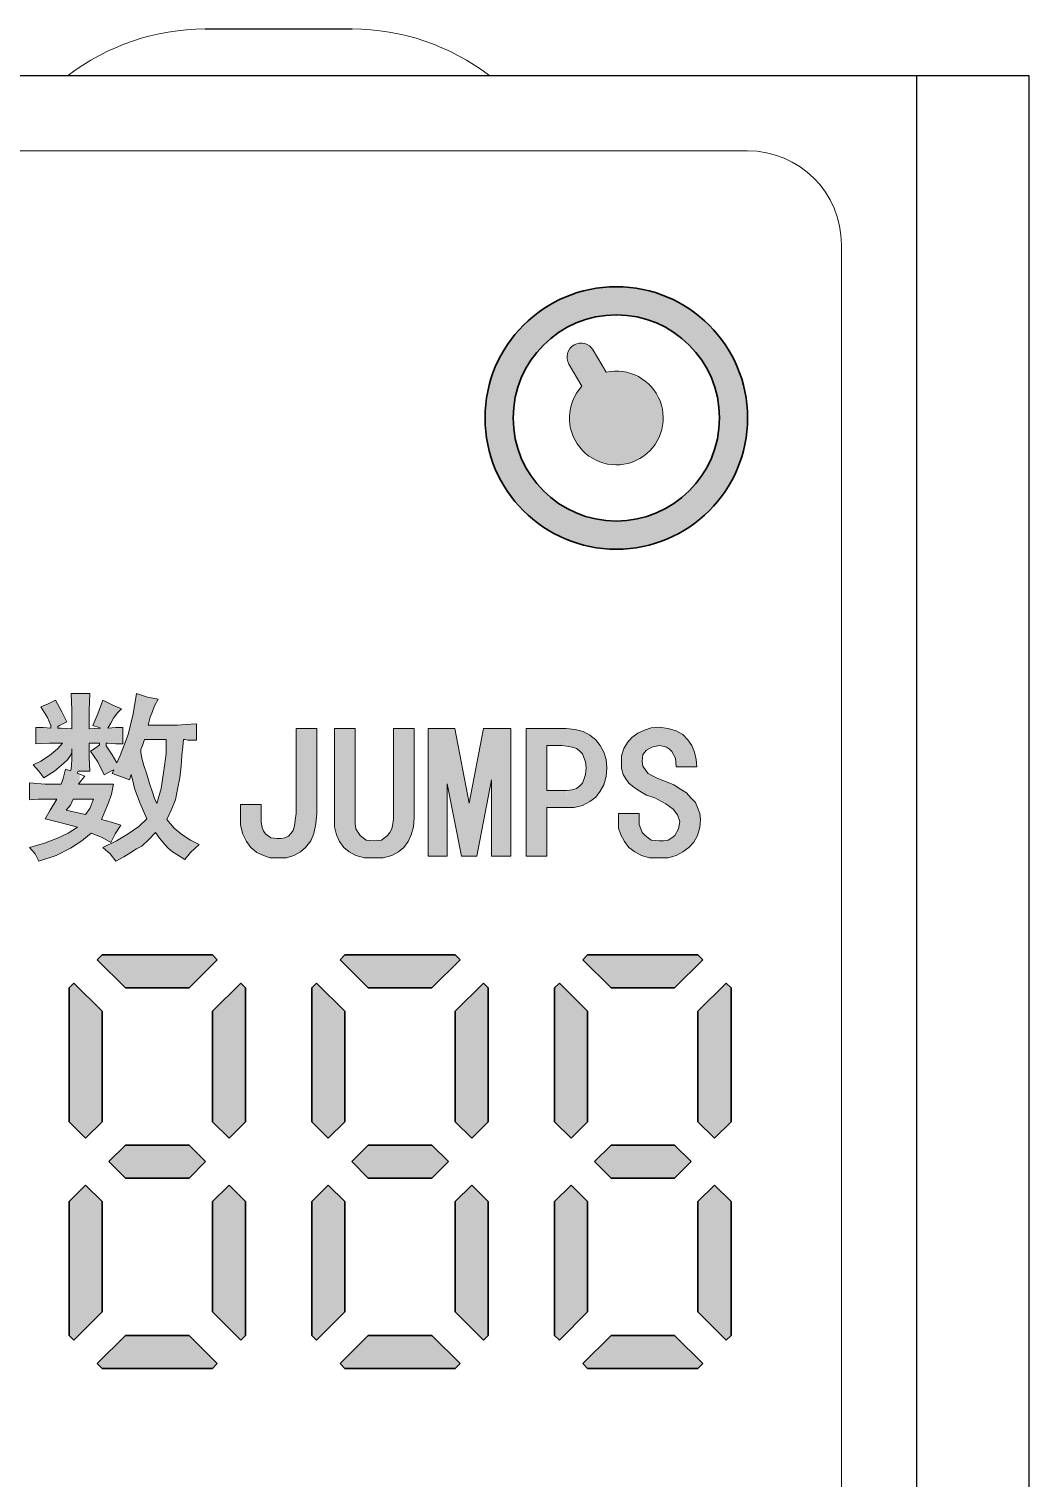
# Model space of a CAD drawing. Header units: millimetres. Extents: x -13 to 383, y -156 to 81.
# Drawn here: x 372.49 to 383.15, y 33.69 to 49.15 of the extents above; entities that cross this region are included whole.
import ezdxf

# ---------------------------------------------------------------- set-up
doc = ezdxf.new("R2010")
doc.units = ezdxf.units.MM
doc.header["$LTSCALE"] = 0.5
doc.layers.get('0').update_dxf_attribs({"lineweight": 18})
doc.layers.add('粗实线层', color=7, linetype='Continuous', lineweight=35)

msp = doc.modelspace()

# ---------------------------------------------------------------- hatches: boundary and pattern name
at = {"linetype": 'Continuous', "ltscale": 0.5}
h = msp.add_hatch(color=8, dxfattribs=at)
edge = h.paths.add_edge_path(flags=0)
edge.add_arc((378.7534463493511, 45.00059780258144), 1.099999999692841, 359.999999999997, 396.0706217218079)
edge.add_arc((378.7534463493754, 45.00059780258933), 1.099999999668533, 36.07062172222189, 89.99999999990526)
edge.add_line((378.7534463493772, 46.10059780225784), (378.7534463493772, 46.40059780225783))
edge.add_arc((378.7534463493792, 45.00059780259308), 1.39999999966475, 9.737277650856413e-11, 90.00000000008151, ccw=False)
edge.add_line((380.153446349044, 45.00059780259546), (379.8534463490401, 45.00059780259218))
edge = h.paths.add_edge_path(flags=0)
edge.add_arc((378.7534463490505, 45.00059780265956), 0.4999999996675228, 165.3144993273581, 180.0000000000049, ccw=False)
edge.add_arc((378.7534463491768, 45.00059780269824), 0.4999999997798442, 137.4576031171858, 165.3144993353127, ccw=False)
edge.add_line((378.3850577384557, 45.33866559363786), (378.2485425388532, 45.57511685535485))
edge.add_arc((378.3784463493877, 45.6501168554227), 0.1500000000052289, 29.99999999002449, 210.0000000287741, ccw=False)
edge.add_line((378.508350159973, 45.72511685540269), (378.6448653595936, 45.48866559363353))
edge.add_arc((378.7534463492295, 45.00059780339642), 0.4999999991772406, 89.99999998307072, 102.54239687956141, ccw=False)
edge.add_line((378.7534463493772, 45.50059780257365), (378.7534463493772, 45.00059780259218))
edge.add_line((378.7534463493772, 45.00059780259218), (378.2534463493727, 45.00059780259218))
edge = h.paths.add_edge_path(flags=0)
edge.add_line((378.7534463493772, 45.00059780259218), (378.7534463493772, 45.2738585204778))
edge.add_line((378.7534463493772, 45.2738585204778), (378.7534463493772, 45.50059780257732))
edge.add_arc((378.7534463493197, 45.0005978025392), 0.5000000000381135, 1.178989350592019e-09, 89.99999999341458, ccw=False)
edge.add_line((379.2534463493578, 45.00059780254949), (378.7534463493772, 45.00059780259218))
edge = h.paths.add_edge_path(flags=0)
edge.add_line((378.7534463493772, 44.50059780259107), (378.7534463493772, 44.81806786693778))
edge.add_line((378.7534463493772, 44.81806786693778), (378.7534463493772, 45.00059780259218))
edge.add_line((378.7534463493772, 45.00059780259218), (379.2534463493614, 45.00059780259218))
edge.add_arc((378.7534463493761, 45.00059780257634), 0.4999999999852776, -90.00000000186287, 1.8148966773878783e-09, ccw=False)
edge = h.paths.add_edge_path(flags=0)
edge.add_arc((378.7534463493242, 45.00059780254207), 0.4999999999386517, 193.5818360926994, 270.00000000607736, ccw=False)
edge.add_arc((378.7534463501088, 45.00059780263744), 0.5000000007237313, 179.9999999997117, 193.5818360822084, ccw=False)
edge.add_line((378.2534463493851, 45.00059780263996), (378.7534463493772, 45.00059780259218))
edge.add_line((378.7534463493772, 45.00059780259218), (378.7534463493772, 44.50059780259988))
edge = h.paths.add_edge_path(flags=0)
edge.add_arc((378.7534463493101, 45.00059780260218), 1.399999999600425, 159.0245066938702, 180.000000000009, ccw=False)
edge.add_arc((378.7534463493592, 45.00059780261191), 1.399999999642745, 89.99999999926018, 159.0245066949606, ccw=False)
edge.add_line((378.7534463493773, 46.40059780225462), (378.7534463493772, 46.10059780225887))
edge.add_arc((378.7534463493676, 45.00059780259335), 1.099999999665528, 89.99999999949962, 180.0000000000596)
edge.add_line((377.6534463497021, 45.0005978025922), (377.3534463497096, 45.00059780259218))
edge = h.paths.add_edge_path(flags=0)
edge.add_arc((378.7534463493728, 45.00059780259176), 1.399999999662263, 192.2260821755314, 270.0000000001768, ccw=False)
edge.add_arc((378.7534463497184, 45.00059780261676), 1.400000000005378, 180.0000000011047, 192.2260821735357, ccw=False)
edge.add_line((377.3534463497131, 45.00059780258977), (377.6534463497105, 45.00059780259218))
edge.add_arc((378.7534463493893, 45.00059780259743), 1.099999999678744, 180.0000000002735, 269.9999999990081)
edge.add_line((378.7534463493702, 43.9005978029187), (378.7534463493772, 43.60059780292588))
edge = h.paths.add_edge_path(flags=0)
edge.add_arc((378.7534463493741, 45.00059780257705), 1.099999999662202, 270.0000000001599, 336.2522546712446)
edge.add_arc((378.7534463493292, 45.00059780260743), 1.099999999715524, 336.2522546707384, 359.9999999992069)
edge.add_line((379.8534463490447, 45.0005978025922), (380.1534463490439, 45.00059780259218))
edge.add_arc((378.7534463493805, 45.00059780258969), 1.399999999663407, -90.00000000046748, 1.020907802740112e-10, ccw=False)
edge.add_line((378.753446349369, 43.60059780292626), (378.7534463493772, 43.90059780291483))
at = {"layer": '粗实线层', "linetype": 'Continuous'}
h = msp.add_hatch(color=8, dxfattribs=at)
h.paths.add_polyline_path([(372.833835379355, 41.09418986810644), (372.8396068954837, 41.10958057778379), (372.8568450920886, 41.15554910206373), (372.8798548048232, 41.25525785724446), (372.9343743470611, 41.2357865921592), (372.9424972456696, 41.25277945474249), (372.948883943025, 41.35496661242522), (372.948883943025, 41.43166565487198), (372.933544134536, 41.40098603789332), (372.9028645175568, 41.35496661242522), (372.8645149963331, 41.31661709120189), (372.7648062411531, 41.23224814451049), (372.6497576774831, 41.1632190063084), (372.5960683477703, 41.23224814451049), (372.534709113813, 41.30127728271259), (372.6190780605039, 41.33962680393589), (372.7111169114403, 41.40098603789332), (372.7954858581313, 41.47001517609542), (372.849175187844, 41.53137441005271), (372.7111169114403, 41.53137441005271), (372.5653887307911, 41.52370450580804), (372.5653887307911, 41.70011230343556), (372.6420877732374, 41.70011230343556), (372.7250599866363, 41.6924423991909), (372.7250599866363, 41.72048441519311), (372.6881071987057, 41.80494793046216), (372.6190780605039, 41.91999649413222), (372.6957771029502, 41.95067611111088), (372.7724761453977, 41.98902563233432), (372.8415052835995, 41.86630716441945), (372.8951946133122, 41.75892850499406), (372.8184955708659, 41.72057898377074), (372.7986008429764, 41.71063161982613), (372.7986008429764, 41.6924423991909), (372.833835379355, 41.6924423991909), (372.948883943025, 41.68477249494623), (372.948883943025, 41.88419000530757), (372.9412140387805, 42.06059780293509), (373.0329274321113, 42.06059780293509), (373.0329274321113, 41.23224814451049), (373.0141939606679, 41.23224814451049), (373.0038130437385, 41.21053157467858), (373.0329274321113, 41.19933373299671), (373.0329274321113, 41.11295780671171), (373.0179130812269, 41.09418986810644), (373.0329274321113, 41.09418986810644), (373.0329274321113, 40.93312187896828), (372.9642237515141, 40.93312187896825), (372.933544134536, 40.87176264501082), (372.8875247090677, 40.81807331529819), (372.9795635600032, 40.7950636025642), (373.0329274321113, 40.78439082814253), (373.0329274321113, 40.47368295131517), (372.933544134536, 40.41156839033056), (372.7801460496422, 40.3348693478838), (372.5960683477703, 40.27351011392636), (372.5577188265466, 40.35020915637313), (372.4963595925893, 40.41923829457519), (372.6574275817276, 40.46525772004318), (372.7954858581313, 40.51894704975595), (372.9105344218013, 40.57263637946858), (373.0102431769823, 40.63399561342601), (372.833835379355, 40.68001503889414), (372.6650974859721, 40.7260344643621), (372.7187868156849, 40.81807331529819), (372.7878159538867, 40.93312187896825), (372.7264567199294, 40.93312187896825), (372.6650974859721, 40.93312187896825), (372.5883984435258, 40.93312187896825), (372.4963595925893, 40.92545197472359), (372.4963595925893, 41.10952967659574), (372.6650974859721, 41.09418986810644)], flags=0)
h.paths.add_polyline_path([(373.0329274321113, 40.93312187896825), (373.0329274321113, 41.03616702353045), (373.0329274321113, 41.09418986810647), (373.2863597297907, 41.09418986810644), (373.3937383892163, 41.09418986810644), (373.3707286764816, 40.98681120868102), (373.3400490595035, 40.89477235774493), (373.3016995382798, 40.80273350680886), (373.263350017056, 40.71836456011744), (373.3707286764816, 40.68768494313866), (373.4704374316626, 40.65700532616), (373.4090781977053, 40.56496647522391), (373.3630587722371, 40.47292762428785), (373.2710199213017, 40.52661695400062), (373.1559713576316, 40.57263637946858), (373.0562626024505, 40.48826743277718), (373.0329274321113, 40.47368295131517), (373.0329274321113, 40.78439082814251), (373.0946121236732, 40.77205388983009), (373.1406315491415, 40.83341312378749), (373.1789810703652, 40.93312187896825)], flags=0)
h = msp.add_hatch(color=8, dxfattribs=at)
h.paths.add_polyline_path([(373.8863600003056, 41.56972393127614), (373.8863600003056, 41.61200458970453), (373.8863600003056, 41.72312201616953), (374.0763598669921, 41.72312201616953), (374.160728813683, 41.73079192041419), (374.2757773773531, 41.73846182465886), (374.2757773773531, 41.56205402703137), (374.2220880476403, 41.56205402703137), (374.1837385264176, 41.56205402703137), (374.1530589094385, 41.56972393127614), (374.1377191009494, 41.56972393127614), (374.1300491967049, 41.49302488882941), (374.1223792924593, 41.40098603789332), (374.1147093882147, 41.28593747422326), (374.0993695797257, 41.1632190063084), (374.0763598669921, 41.04050053839364), (374.0533501542575, 40.92545197472359), (374.0073307287892, 40.81807331529819), (373.9613113033221, 40.71836456011744), (374.0380103457684, 40.62632570918134), (374.1223792924593, 40.55729657097928), (374.2144181433958, 40.49593733702196), (374.3064569943323, 40.44991791155385), (374.2144181433958, 40.36554896486243), (374.1530589094385, 40.28884992241569), (374.0840297712367, 40.3348693478838), (374.0226705372793, 40.37321886910709), (373.9766511118111, 40.41156839033056), (373.9383015905874, 40.44991791155385), (373.8846122608746, 40.51894704975595), (373.8863600003056, 41.00059820093122), (373.8999520693648, 41.04817044263831), (373.9306316863428, 41.23991804875516), (373.9536413990775, 41.41632584638265), (373.9536413990775, 41.56972393127614)], flags=0)
h.paths.add_polyline_path([(373.547136474109, 41.6234132609888), (373.5543504455188, 41.65329971397196), (373.6008258038217, 41.84584048408428), (373.6391753250454, 42.06059780293509), (373.7542238887155, 42.02224828171177), (373.8692724523856, 41.99923856897777), (373.8309229311619, 41.93020943077568), (373.8079132184283, 41.86885019681824), (373.7849035056936, 41.80749096286095), (373.7618937929601, 41.72312201616953), (373.8863600003056, 41.72312201616953), (373.8863600003056, 41.56972393127614), (373.7235442717374, 41.56972393127614), (373.7005345590027, 41.50836469731874), (373.6851947505137, 41.46234527185061), (373.6851947505137, 41.43166565487198), (373.6928646547582, 41.37030642091455), (373.7158743674918, 41.29360737846793), (373.746553984471, 41.20156852753183), (373.7772336014491, 41.10185977235108), (373.8079132184283, 41.00982092141501), (373.8309229311619, 40.94079178321292), (373.8539326438965, 40.88710245350029), (373.8863600003056, 41.00059820093125), (373.8863600003056, 40.51669995620196), (373.8385928354074, 40.58030628371338), (373.7695636972045, 40.50360724126662), (373.6928646547582, 40.43457810306452), (373.6391753250454, 40.40389848608589), (373.5778160910882, 40.36554896486243), (373.5011170486418, 40.31952953939447), (373.4167481019498, 40.27351011392636), (373.3553888679925, 40.35020915637313), (373.2786898255462, 40.41923829457519), (373.4244180061943, 40.48826743277718), (373.547136474109, 40.56496647522391), (373.662185037779, 40.64166551767067), (373.746553984471, 40.7260344643621), (373.6775248462691, 40.88710245350029), (373.6161656123119, 41.04817044263831), (373.6008258038217, 41.11719958084041), (373.5811031929071, 41.19609002449982), (373.5624762825991, 41.1402092935744), (373.4781073359071, 41.17088891055306), (373.3783985807261, 41.2092384317765), (373.3957050313296, 41.2485712740569), (373.3783985807261, 41.23991804875516), (373.2940296340352, 41.19389862328717), (373.2250004958334, 41.33195689969122), (373.148301453386, 41.44700546336131), (373.2173305915889, 41.49302488882941), (373.2419838552325, 41.51219964944099), (373.2419838552325, 41.53137441005271), (373.1329616448969, 41.53137441005271), (373.1329616448969, 41.37797632515921), (373.1406315491415, 41.23224814451049), (373.0329274321113, 41.23224814451049), (373.0329274321113, 41.65329971397196), (373.0329274321113, 42.06059780293509), (373.1406315491415, 42.06059780293509), (373.1329616448969, 41.88419000530757), (373.1329616448969, 41.68477249494623), (373.2403403043224, 41.6924423991909), (373.2531574839373, 41.6924423991909), (373.2403403043224, 41.69756927103674), (373.1713111661206, 41.72057898377074), (373.2250004958334, 41.84329745168549), (373.2786898255462, 41.98902563233432), (373.3860684849717, 41.93533630262155), (373.4781073359071, 41.89698678139825), (373.4320879104389, 41.85096735593012), (373.3937383892163, 41.7972780262175), (373.3630587722371, 41.74358869650473), (373.3323709938491, 41.6924423991909), (373.4167481019498, 41.70011230343556), (373.4934471443962, 41.70011230343556), (373.4934471443962, 41.65329971397199), (373.4934471443962, 41.52370450580804), (373.4167481019498, 41.52370450580804), (373.3323791552589, 41.53137441005271), (373.3155247115726, 41.53137441005271), (373.3155247115726, 41.50296674586974), (373.3783985807261, 41.40865594213798), (373.428595208049, 41.32332167569044), (373.4627675274181, 41.40098603789332)], flags=0)
h = msp.add_hatch(color=8, dxfattribs=at)
h.paths.add_polyline_path([(378.4235322439735, 41.19892271860022), (378.4278801972092, 41.2380542977269), (378.4314026150166, 41.26975605799697), (378.4235322439735, 41.33271902634971), (378.4077915018852, 41.3799412526142), (378.3920507597968, 41.41929310783468), (378.3605692756202, 41.45077459201096), (378.3290877914434, 41.47438570514322), (378.2818655651795, 41.49012644723143), (378.2267729678713, 41.49799681827545), (378.2234951351742, 41.68650301180455), (378.3133470493561, 41.67901535228944), (378.399921130841, 41.65540423915718), (378.4707544702375, 41.61605238393673), (378.5337174385898, 41.56883015767221), (378.5809396648548, 41.5058671893195), (378.6202915200757, 41.43503384992275), (378.6439026332072, 41.35633013948194), (378.6517730042513, 41.26975605799697), (378.6439026332072, 41.17531160546798), (378.6202915200757, 41.08873752398301), (378.5809396648548, 41.01790418458626), (378.5337174385898, 40.95494121623352), (378.4707544702375, 40.90771898996903), (378.3920507597968, 40.86836713474855), (378.305476678312, 40.84475602161632), (378.2234951351742, 40.84475602161632), (378.2234951351742, 41.02577455563028), (378.2818655651795, 41.03364492667433), (378.3290877914434, 41.04938566876254), (378.3605692756202, 41.0729967818948), (378.3920507597968, 41.10447826607123), (378.4077915018852, 41.14383012129156)], flags=0)
h.paths.add_polyline_path([(378.8091804251337, 41.26188568695295), (378.8091804251337, 41.26902564092751), (378.8091804251337, 41.31697828426149), (378.8091804251337, 41.39568199470227), (378.8327915382652, 41.47438570514322), (378.8721433934861, 41.53734867349593), (378.91936561975, 41.59244127080447), (378.9823285881034, 41.63966349706897), (379.0531619274999, 41.67114498124539), (379.1239952668964, 41.69475609437765), (379.2105693483812, 41.7026264654217), (379.3050138009102, 41.68688572333349), (379.3915878823961, 41.66327461020123), (379.4624212217926, 41.6239227549809), (379.5175138191008, 41.56883015767221), (379.5568656743216, 41.5058671893195), (379.5883471584983, 41.43503384992275), (379.6040879005856, 41.35633013948194), (379.6119582716298, 41.27762642904102), (379.3915878823961, 41.27762642904102), (379.383717511352, 41.37207088157004), (379.3443656561311, 41.4429042209668), (379.3207545429985, 41.46651533409917), (379.2892730588229, 41.49012644723143), (379.2499212036021, 41.49799681827545), (379.2105693483812, 41.5058671893195), (379.1318656379406, 41.49012644723143), (379.0767730406324, 41.45864496305501), (379.0374211854115, 41.41142273679048), (379.0295508143674, 41.34058939739373), (379.0374211854115, 41.28549680008518), (379.0689026695882, 41.23827457382055), (379.0925137827207, 41.20679308964426), (379.1397360089847, 41.183181976512), (379.202698977337, 41.15170049233572), (379.2892730588229, 41.1202190081593), (379.3679767692636, 41.08873752398301), (379.4388101086601, 41.04151529771849), (379.5017730770124, 41.00216344249804), (379.5489953032774, 40.9470708451895), (379.5962175295414, 40.89984861892498), (379.619828642674, 40.84475602161632), (379.6434397558065, 40.78179305326358), (379.6513101268506, 40.71883008491102), (379.6434397558065, 40.63225600342605), (379.619828642674, 40.54568192194108), (379.5804767874541, 40.47484858254433), (379.5253841901449, 40.41975598523564), (379.4624212217926, 40.37253375897114), (379.3915878823961, 40.33318190375081), (379.3050138009102, 40.30957079061841), (379.2105693483812, 40.30957079061841), (379.1082545248091, 40.30957079061841), (379.0216804433232, 40.33318190375081), (378.9508471039267, 40.37253375897114), (378.8878841355744, 40.41975598523564), (378.8406619093093, 40.48271895358835), (378.8013100540895, 40.5535522929851), (378.777698940957, 40.62438563238186), (378.777698940957, 40.71095971386683), (378.777698940957, 40.78179305326358), (378.9980693301918, 40.78179305326358), (378.9980693301918, 40.71883008491102), (378.9980693301918, 40.66373748760233), (379.013810072279, 40.61651526133784), (379.0295508143674, 40.57716340611736), (379.061032298544, 40.54568192194108), (379.1239952668964, 40.49845969567656), (379.2105693483812, 40.49058932463254), (379.2577915746463, 40.49058932463254), (379.3050138009102, 40.49845969567656), (379.3443656561311, 40.52207080880882), (379.3758471403078, 40.54568192194108), (379.4151989955276, 40.61651526133784), (379.4309397376159, 40.69521897177876), (379.4073286244834, 40.76605231117551), (379.3601063982194, 40.82901527952811), (379.2814026877788, 40.88410787683677), (379.1633471221172, 40.9470708451895), (379.0767730406324, 40.97855232936578), (379.0059397012359, 41.01790418458626), (378.9429767328825, 41.0572560398067), (378.8878841355744, 41.10447826607123), (378.8564026513977, 41.15170049233572), (378.824921167221, 41.19892271860022)], flags=0)
h.paths.add_polyline_path([(377.7939025604461, 40.32531153270662), (377.7939025604461, 41.42388235693051), (377.7939025604461, 41.68688572333349), (378.2189025968271, 41.68688572333349), (378.2234951351742, 41.68650301180455), (378.2234951351742, 41.49799681827545), (378.1716803705621, 41.5058671893195), (378.0142729496808, 41.5058671893195), (378.0142729496808, 41.02577455563028), (378.1716803705621, 41.02577455563028), (378.2267729678713, 41.02577455563028), (378.2234951351742, 40.84475602161635), (378.211032225783, 40.84475602161632), (378.0142729496808, 40.84475602161632), (378.0142729496808, 40.32531153270662)], flags=0)
h.paths.add_polyline_path([(377.1839488045296, 40.89029173979995), (377.2728277691435, 41.35161588946244), (377.3374210398894, 41.68688572333349), (377.6286247685206, 41.68688572333349), (377.6286247685206, 40.32531153270662), (377.4239951213742, 40.32531153270662), (377.4239951213742, 41.139723840747), (377.2665877004929, 40.32531153270662), (377.1013099085663, 40.32531153270662), (376.9517728587292, 41.09900322534489), (376.9517728587292, 40.32531153270662), (376.7471432115828, 40.32531153270662), (376.7471432115828, 41.35161588946244), (376.7471432115828, 41.68688572333349), (377.0304765691698, 41.68688572333349), (377.0950698399158, 41.35161588946244)], flags=0)
h.paths.add_polyline_path([(376.377235772511, 40.72670045595504), (376.377235772511, 41.34129210839561), (376.377235772511, 41.68688572333349), (376.5976061617446, 41.68688572333349), (376.5976061617446, 40.73457082699909), (376.5897357907015, 40.64012637447007), (376.566124677569, 40.5535522929851), (376.5346431933923, 40.48271895358835), (376.4874209671283, 40.41975598523564), (376.4323283698191, 40.37253375897114), (376.3614950304226, 40.33318190375081), (376.2670505778936, 40.30957079061841), (376.1726061253646, 40.30957079061841), (376.0702913017914, 40.30957079061841), (375.9758468492624, 40.33318190375081), (375.9050135098659, 40.37253375897114), (375.8499209125567, 40.41975598523564), (375.8026986862927, 40.48271895358835), (375.771217202116, 40.5535522929851), (375.7476060889835, 40.64012637447007), (375.7476060889835, 40.73457082699909), (375.7476060889835, 41.34129210839555), (375.7476060889835, 41.68688572333349), (375.9679764782182, 41.68688572333349), (375.9679764782182, 41.34129210839555), (375.9679764782182, 40.72670045595504), (375.9679764782182, 40.67160785864638), (375.9758468492624, 40.61651526133784), (375.9994579623949, 40.57716340611736), (376.0230690755274, 40.54568192194108), (376.0860320438798, 40.49845969567656), (376.1726061253646, 40.49058932463254), (376.2513098358053, 40.49845969567656), (376.3142728041576, 40.54568192194108), (376.3378839172901, 40.57716340611736), (376.3614950304226, 40.61651526133784), (376.3693654014668, 40.67160785864638)], flags=0)
h.paths.add_polyline_path([(375.3383467946919, 40.78179305326358), (375.3383467946919, 41.28967320306128), (375.3383467946919, 41.68688572333349), (375.5587171839255, 41.68688572333349), (375.5587171839255, 40.78179305326358), (375.5508468128813, 40.67160785864638), (375.5272356997499, 40.56929303507331), (375.4957542155732, 40.49058932463254), (375.440661618265, 40.41975598523564), (375.3855690209558, 40.37253375897114), (375.3147356815593, 40.33318190375081), (375.2360319711187, 40.30957079061841), (375.1494578896338, 40.30957079061841), (375.0628838081479, 40.30957079061841), (374.9920504687515, 40.33318190375081), (374.9212171293549, 40.3646633879271), (374.8582541610027, 40.41975598523564), (374.8110319347376, 40.48271895358835), (374.7716800795178, 40.56142266402929), (374.7480689663853, 40.65586711655828), (374.7480689663853, 40.77392268221956), (374.7480689663853, 40.87623750579274), (374.968439355619, 40.87623750579274), (374.968439355619, 40.7503115690873), (374.968439355619, 40.68734860073459), (374.9763097266631, 40.63225600342605), (374.9920504687515, 40.59290414820558), (375.015661581884, 40.56142266402929), (375.0707541791921, 40.52207080880882), (375.1415875185897, 40.51420043776477), (375.1809393738095, 40.51420043776477), (375.2202912290304, 40.52207080880882), (375.2596430842501, 40.53781155089703), (375.2832541973826, 40.56929303507331), (375.3068653105151, 40.60077451924963), (375.3226060526035, 40.64799674551426), (375.3304764236477, 40.71095971386683)], flags=0)
h = msp.add_hatch(color=8, dxfattribs=at)
h.paths.add_polyline_path([(373.5206605031314, 38.92056893629652), (373.2553998526031, 39.18582958676961), (373.2194063642352, 39.22182307512998), (373.2710934030316, 39.27351011392636), (374.447563995294, 39.27351011392636), (374.4992510338279, 39.22182307512992), (374.1979968949317, 38.92056893629643)], flags=0)
h.paths.add_polyline_path([(374.4475639950313, 37.49366544270075), (374.4475639950314, 38.46259070297157), (374.4475639950314, 38.67100183654378), (374.7488181338688, 38.97225597508896), (374.8005051726316, 38.92056893632622), (374.8005051726315, 37.49366544280346), (374.6240345839319, 37.31719485410594)], flags=0)
h.paths.add_polyline_path([(373.5206605030042, 36.8911571651748), (373.4311576192549, 36.98066004891473), (373.344189914195, 37.06762775396561), (373.5206605030042, 37.24409834267783), (374.1979968950103, 37.24409834272632), (374.3744674838268, 37.06762775392809), (374.1979968950588, 36.89115716517472)], flags=0)
h.paths.add_polyline_path([(372.9181522254315, 37.49366544280352), (372.9181522254315, 38.0655183746118), (372.9181522254315, 38.92056893649044), (372.9698392641943, 38.97225597508901), (373.2710934030459, 38.67100183630018), (373.2710934030316, 37.4936654427008), (373.0946228143322, 37.31719485410599)], flags=0)
h.paths.add_polyline_path([(372.9181522254315, 35.21468657136219), (372.9181522254315, 36.2290588559481), (372.9181522254315, 36.64159006504912), (373.0946228141309, 36.81806065374656), (373.2710934029884, 36.64159006510869), (373.2710934030316, 35.46425367137405), (372.9698392641943, 35.16299953276356)], flags=0)
h.paths.add_polyline_path([(373.2194063642352, 34.91343243272266), (373.3934498434626, 35.08747591191388), (373.5206605031314, 35.21468657155611), (374.1979968947718, 35.2146865715263), (374.4992510338279, 34.91343243272274), (374.4475639950314, 34.86174539392636), (373.2710934030316, 34.8617453939263)], flags=0)
h.paths.add_polyline_path([(374.4475639950314, 35.46425367157008), (374.4475639950314, 35.72562786820635), (374.4475639950313, 36.64159006515189), (374.6240345837307, 36.8180606537467), (374.8005051725882, 36.64159006510877), (374.8005051726316, 35.21468657123165), (374.7488181338688, 35.16299953276368)], flags=0)
h = msp.add_hatch(color=8, dxfattribs=at)
h.paths.add_polyline_path([(376.786232197587, 38.92056893629652), (377.0514928481153, 39.18582958676961), (377.0874863364831, 39.22182307512998), (377.0357992976867, 39.27351011392628), (375.8593287054243, 39.27351011392628), (375.8076416668904, 39.22182307512992), (376.1088958057865, 38.92056893629643)], flags=0)
h.paths.add_polyline_path([(375.8593287056869, 37.49366544270075), (375.8593287056868, 38.46259070297157), (375.8593287056868, 38.67100183654378), (375.5580745668495, 38.97225597508896), (375.5063875280868, 38.92056893632622), (375.5063875280869, 37.4936654428034), (375.6828581167863, 37.31719485410594)], flags=0)
h.paths.add_polyline_path([(376.7862321977142, 36.89115716517472), (376.8757350814635, 36.98066004891473), (376.9627027865234, 37.06762775396561), (376.7862321977142, 37.24409834267783), (376.108895805708, 37.24409834272632), (375.9324252168915, 37.06762775392809), (376.1088958056595, 36.89115716517472)], flags=0)
h.paths.add_polyline_path([(377.3887404752867, 37.49366544280352), (377.3887404752867, 38.0655183746118), (377.3887404752867, 38.92056893649038), (377.337053436524, 38.97225597508901), (377.0357992976724, 38.67100183630018), (377.0357992976867, 37.4936654427008), (377.2122698863861, 37.31719485410599)], flags=0)
h.paths.add_polyline_path([(377.3887404752867, 35.21468657136219), (377.3887404752867, 36.2290588559481), (377.3887404752867, 36.64159006504912), (377.2122698865874, 36.81806065374656), (377.0357992977299, 36.64159006510869), (377.0357992976867, 35.46425367137405), (377.337053436524, 35.16299953276356)], flags=0)
h.paths.add_polyline_path([(377.0874863364831, 34.91343243272266), (376.9134428572556, 35.08747591191388), (376.786232197587, 35.21468657155611), (376.1088958059465, 35.2146865715263), (375.8076416668904, 34.91343243272274), (375.8593287056868, 34.86174539392636), (377.0357992976867, 34.8617453939263)], flags=0)
h.paths.add_polyline_path([(375.8593287056868, 35.46425367157008), (375.8593287056868, 35.72562786820635), (375.8593287056869, 36.64159006515189), (375.6828581169875, 36.8180606537467), (375.5063875281301, 36.64159006510877), (375.5063875280868, 35.21468657123165), (375.5580745668495, 35.16299953276368)], flags=0)
h = msp.add_hatch(color=8, dxfattribs=at)
h.paths.add_polyline_path([(379.374467499987, 38.92056893629652), (379.6397281505153, 39.18582958676961), (379.6757216388831, 39.22182307512998), (379.6240346000867, 39.27351011392628), (378.4475640078243, 39.27351011392628), (378.3958769692904, 39.22182307512992), (378.6971311081865, 38.92056893629643)], flags=0)
h.paths.add_polyline_path([(378.4475640080869, 37.49366544270075), (378.4475640080868, 38.46259070297157), (378.4475640080868, 38.67100183654378), (378.1463098692495, 38.97225597508896), (378.0946228304867, 38.92056893632622), (378.0946228304869, 37.4936654428034), (378.2710934191863, 37.31719485410594)], flags=0)
h.paths.add_polyline_path([(379.3744675001142, 36.89115716517472), (379.4639703838633, 36.98066004891473), (379.5509380889234, 37.06762775396561), (379.3744675001142, 37.24409834267783), (378.697131108108, 37.24409834272632), (378.5206605192915, 37.06762775392809), (378.6971311080595, 36.89115716517472)], flags=0)
h.paths.add_polyline_path([(379.9769757776867, 37.49366544280352), (379.9769757776867, 38.0655183746118), (379.9769757776867, 38.92056893649038), (379.925288738924, 38.97225597508901), (379.6240346000724, 38.67100183630018), (379.6240346000867, 37.4936654427008), (379.8005051887861, 37.31719485410599)], flags=0)
h.paths.add_polyline_path([(379.9769757776867, 35.21468657136219), (379.9769757776867, 36.2290588559481), (379.9769757776867, 36.64159006504912), (379.8005051889874, 36.81806065374656), (379.6240346001298, 36.64159006510869), (379.6240346000867, 35.46425367137405), (379.925288738924, 35.16299953276356)], flags=0)
h.paths.add_polyline_path([(379.6757216388831, 34.91343243272266), (379.5016781596557, 35.08747591191388), (379.374467499987, 35.21468657155611), (378.6971311083465, 35.2146865715263), (378.3958769692904, 34.91343243272274), (378.4475640080868, 34.86174539392636), (379.6240346000866, 34.8617453939263)], flags=0)
h.paths.add_polyline_path([(378.4475640080868, 35.46425367157008), (378.4475640080868, 35.72562786820635), (378.4475640080869, 36.64159006515189), (378.2710934193875, 36.8180606537467), (378.0946228305301, 36.64159006510877), (378.0946228304867, 35.21468657123165), (378.1463098692495, 35.16299953276368)], flags=0)

# ---------------------------------------------------------------- linework, layer by layer
at = {"color": 4, "linetype": 'Continuous', "lineweight": 25}
for p, q in [((374.3704133798561, 49.15000088476458), (375.9364793208621, 49.15000088476458)), ((381.9534464405111, 48.64999987148562), (381.9534464405111, 20.64999900721827)), ((383.1534467303387, 20.64999900721827), (383.1534467303387, 48.64999987148562))]:
    msp.add_line(p, q, dxfattribs=at)
at = {"ltscale": 0.5}
for p, q in [((374.3704133798561, 49.15000088476458), (375.9364793208621, 49.15000088476458)), ((381.9534464405111, 20.64999900721827), (381.9534464405111, 48.64999987148562)), ((383.1534467303387, 48.64999987148562), (383.1534467303387, 20.64999900721827))]:
    msp.add_line(p, q, dxfattribs=at)
at = {"color": 4, "ltscale": 0.5}
msp.add_line((367.1534459703799, 48.64999987148563), (383.1534467303387, 48.64999987148563), dxfattribs=at)
at = {"color": 0, "linetype": 'Continuous', "lineweight": 25}
msp.add_line((383.1534467303387, 48.64999987148562), (367.1534459703799, 48.64999987148562), dxfattribs=at)
at = {"color": 8, "ltscale": 0.5}
for p, q in [((370.1534462599681, 47.84999987148561), (380.1534464405008, 47.84999987148561)), ((381.1534464405111, 22.44999900738389), (381.1534464405111, 46.84999987143186))]:
    msp.add_line(p, q, dxfattribs=at)
at = {"color": 8, "linetype": 'Continuous', "ltscale": 0.5}
for p, q in [((378.6448653595936, 45.48866559363353), (378.5083501599046, 45.72511685550023)), ((378.3850577384557, 45.3386655936379), (378.2485425388532, 45.57511685535485))]:
    msp.add_line(p, q, dxfattribs=at)
at = {"color": 8, "lineweight": 0}
for points in [[(373.1329616448969, 41.68477249494623), (373.2403403043224, 41.6924423991909), (373.2531574839373, 41.6924423991909), (373.2403403043224, 41.69756927103674), (373.1713111661206, 41.72057898377074), (373.2250004958334, 41.84329745168549), (373.2786898255462, 41.98902563233432), (373.3860684849717, 41.93533630262155), (373.4781073359071, 41.89698678139825), (373.4320879104389, 41.85096735593012), (373.3937383892163, 41.7972780262175), (373.3630587722371, 41.74358869650473), (373.3323709938491, 41.6924423991909), (373.3323791552589, 41.6924423991909), (373.4167481019498, 41.70011230343556), (373.4934471443962, 41.70011230343556), (373.4934471443962, 41.52370450580804), (373.4167481019498, 41.52370450580804), (373.3323791552589, 41.53137441005271), (373.3155247115726, 41.53137441005271), (373.3155247115726, 41.50296674586974), (373.3783985807261, 41.40865594213798), (373.428595208049, 41.32332167569044), (373.4627675274181, 41.40098603789332), (373.547136474109, 41.6234132609888), (373.6008258038217, 41.84584048408428), (373.6391753250454, 42.06059780293509), (373.7542238887155, 42.02224828171177), (373.8692724523856, 41.99923856897777), (373.8309229311619, 41.93020943077568), (373.8079132184283, 41.86885019681824), (373.7849035056936, 41.80749096286095), (373.7618937929601, 41.72312201616953), (374.0763598669921, 41.72312201616953), (374.160728813683, 41.73079192041419), (374.2757773773531, 41.73846182465886), (374.2757773773531, 41.56205402703137), (374.2220880476403, 41.56205402703137), (374.1837385264176, 41.56205402703137), (374.1530589094385, 41.56972393127614), (374.1377191009494, 41.56972393127614), (374.1300491967049, 41.49302488882941), (374.1223792924593, 41.40098603789332), (374.1147093882147, 41.28593747422326), (374.0993695797257, 41.1632190063084), (374.0763598669921, 41.04050053839364), (374.0533501542575, 40.92545197472359), (374.0073307287892, 40.81807331529819), (373.9613113033221, 40.71836456011744), (374.0380103457684, 40.62632570918134), (374.1223792924593, 40.55729657097928), (374.2144181433958, 40.49593733702196), (374.3064569943323, 40.44991791155385), (374.2144181433958, 40.36554896486243), (374.1530589094385, 40.28884992241569), (374.0840297712367, 40.3348693478838), (374.0226705372793, 40.37321886910709), (373.9766511118111, 40.41156839033056), (373.9383015905874, 40.44991791155385), (373.8846122608746, 40.51894704975595), (373.8385928354074, 40.58030628371338), (373.7695636972045, 40.50360724126662), (373.6928646547582, 40.43457810306452), (373.6391753250454, 40.40389848608589), (373.5778160910882, 40.36554896486243), (373.5011170486418, 40.31952953939447), (373.4167481019498, 40.27351011392636), (373.3553888679925, 40.35020915637313), (373.2786898255462, 40.41923829457519), (373.4244180061943, 40.48826743277718), (373.547136474109, 40.56496647522391), (373.662185037779, 40.64166551767067), (373.746553984471, 40.7260344643621), (373.6775248462691, 40.88710245350029), (373.6161656123119, 41.04817044263831), (373.6008258038217, 41.11719958084041), (373.5811031929071, 41.19609002449982), (373.5624762825991, 41.1402092935744), (373.4781073359071, 41.17088891055306), (373.3783985807261, 41.2092384317765), (373.3957050313296, 41.2485712740569), (373.3783985807261, 41.23991804875516), (373.2940296340352, 41.19389862328717), (373.2250004958334, 41.33195689969122), (373.148301453386, 41.44700546336131), (373.2173305915889, 41.49302488882941), (373.2419838552325, 41.51219964944099), (373.2419838552325, 41.53137441005271), (373.2403403043224, 41.53137441005271), (373.1329616448969, 41.53137441005271), (373.1329616448969, 41.37797632515921), (373.1406315491415, 41.23224814451049), (373.0141939606679, 41.23224814451049), (373.0038130437385, 41.21053157467858), (373.0869422194287, 41.17855881479773), (373.0485926982061, 41.13253938932974), (373.0179130812269, 41.09418986810644), (373.2863597297907, 41.09418986810644), (373.3937383892163, 41.09418986810644), (373.3707286764816, 40.98681120868102), (373.3400490595035, 40.89477235774493), (373.3016995382798, 40.80273350680886), (373.263350017056, 40.71836456011744), (373.3707286764816, 40.68768494313866), (373.4704374316626, 40.65700532616), (373.4090781977053, 40.56496647522391), (373.3630587722371, 40.47292762428785), (373.2710199213017, 40.52661695400062), (373.1559713576316, 40.57263637946858), (373.0562626024505, 40.48826743277718), (372.933544134536, 40.41156839033056), (372.7801460496422, 40.3348693478838), (372.5960683477703, 40.27351011392636), (372.5577188265466, 40.35020915637313), (372.4963595925893, 40.41923829457519), (372.6574275817276, 40.46525772004318), (372.7954858581313, 40.51894704975595), (372.9105344218013, 40.57263637946858), (373.0102431769823, 40.63399561342601), (372.833835379355, 40.68001503889414), (372.6650974859721, 40.7260344643621), (372.7187868156849, 40.81807331529819), (372.7878159538867, 40.93312187896825), (372.7264567199294, 40.93312187896825), (372.6650974859721, 40.93312187896825), (372.5883984435258, 40.93312187896825), (372.4963595925893, 40.92545197472359), (372.4963595925893, 41.10952967659574), (372.6650974859721, 41.09418986810644), (372.833835379355, 41.09418986810644), (372.8568450920886, 41.15554910206373), (372.8798548048232, 41.25525785724446), (372.9343743470611, 41.2357865921592), (372.9424972456696, 41.25277945474249), (372.948883943025, 41.35496661242522), (372.948883943025, 41.47001517609542), (372.948883943025, 41.43166565487198), (372.933544134536, 41.40098603789332), (372.9028645175568, 41.35496661242522), (372.8645149963331, 41.31661709120189), (372.7648062411531, 41.23224814451049), (372.6497576774831, 41.1632190063084), (372.5960683477703, 41.23224814451049), (372.534709113813, 41.30127728271259), (372.6190780605039, 41.33962680393589), (372.7111169114403, 41.40098603789332), (372.7954858581313, 41.47001517609542), (372.849175187844, 41.53137441005271), (372.7111169114403, 41.53137441005271), (372.5653887307911, 41.52370450580804), (372.5653887307911, 41.70011230343556), (372.6420877732374, 41.70011230343556), (372.7250599866363, 41.6924423991909), (372.7250599866363, 41.72048441519311), (372.6881071987057, 41.80494793046216), (372.6190780605039, 41.91999649413222), (372.6957771029502, 41.95067611111088), (372.7724761453977, 41.98902563233432), (372.8415052835995, 41.86630716441945), (372.8951946133122, 41.75892850499406), (372.8184955708659, 41.72057898377074), (372.7986008429764, 41.71063161982613), (372.7986008429764, 41.6924423991909), (372.833835379355, 41.6924423991909), (372.948883943025, 41.68477249494623), (372.948883943025, 41.88419000530757), (372.9412140387805, 42.06059780293509), (373.1406315491415, 42.06059780293509), (373.1329616448969, 41.88419000530757)], [(377.4239951213742, 41.139723840747), (377.2665877004929, 40.32531153270662), (377.1013099085663, 40.32531153270662), (376.9517728587292, 41.09900322534489), (376.9517728587292, 40.32531153270662), (376.7471432115828, 40.32531153270662), (376.7471432115828, 41.68688572333349), (377.0304765691698, 41.68688572333349), (377.1839488045296, 40.89029173979995), (377.3374210398894, 41.68688572333349), (377.6286247685206, 41.68688572333349), (377.6286247685206, 40.32531153270662), (377.4239951213742, 40.32531153270662)]]:
    msp.add_lwpolyline(points, close=True, dxfattribs=at)
for points in [[(375.5587171839255, 40.78179305326358), (375.5508468128813, 40.67160785864638), (375.5272356997499, 40.56929303507331), (375.4957542155732, 40.49058932463254), (375.440661618265, 40.41975598523564), (375.3855690209558, 40.37253375897114), (375.3147356815593, 40.33318190375081), (375.2360319711187, 40.30957079061841), (375.1494578896338, 40.30957079061841), (375.0628838081479, 40.30957079061841), (374.9920504687515, 40.33318190375081), (374.9212171293549, 40.3646633879271), (374.8582541610027, 40.41975598523564), (374.8110319347376, 40.48271895358835), (374.7716800795178, 40.56142266402929), (374.7480689663853, 40.65586711655828), (374.7480689663853, 40.77392268221956), (374.7480689663853, 40.87623750579274), (374.968439355619, 40.87623750579274), (374.968439355619, 40.7503115690873), (374.968439355619, 40.68734860073459), (374.9763097266631, 40.63225600342605), (374.9920504687515, 40.59290414820558), (375.015661581884, 40.56142266402929), (375.0707541791921, 40.52207080880882), (375.1415875185897, 40.51420043776477), (375.1809393738095, 40.51420043776477), (375.2202912290304, 40.52207080880882), (375.2596430842501, 40.53781155089703), (375.2832541973826, 40.56929303507331), (375.3068653105151, 40.60077451924963), (375.3226060526035, 40.64799674551426), (375.3304764236477, 40.71095971386683), (375.3383467946919, 40.78179305326358), (375.3383467946919, 41.68688572333349), (375.5587171839255, 41.68688572333349), (375.5587171839255, 40.78179305326358)], [(376.5976061617446, 40.73457082699909), (376.5897357907015, 40.64012637447007), (376.566124677569, 40.5535522929851), (376.5346431933923, 40.48271895358835), (376.4874209671283, 40.41975598523564), (376.4323283698191, 40.37253375897114), (376.3614950304226, 40.33318190375081), (376.2670505778936, 40.30957079061841), (376.1726061253646, 40.30957079061841), (376.0702913017914, 40.30957079061841), (375.9758468492624, 40.33318190375081), (375.9050135098659, 40.37253375897114), (375.8499209125567, 40.41975598523564), (375.8026986862927, 40.48271895358835), (375.771217202116, 40.5535522929851), (375.7476060889835, 40.64012637447007), (375.7476060889835, 40.73457082699909), (375.7476060889835, 41.68688572333349), (375.9679764782182, 41.68688572333349), (375.9679764782182, 40.72670045595504), (375.9679764782182, 40.67160785864638), (375.9758468492624, 40.61651526133784), (375.9994579623949, 40.57716340611736), (376.0230690755274, 40.54568192194108), (376.0860320438798, 40.49845969567656), (376.1726061253646, 40.49058932463254), (376.2513098358053, 40.49845969567656), (376.3142728041576, 40.54568192194108), (376.3378839172901, 40.57716340611736), (376.3614950304226, 40.61651526133784), (376.3693654014668, 40.67160785864638), (376.377235772511, 40.72670045595504), (376.377235772511, 41.68688572333349), (376.5976061617446, 41.68688572333349), (376.5976061617446, 40.73457082699909)], [(378.6517730042513, 41.26975605799697), (378.6439026332072, 41.17531160546798), (378.6202915200757, 41.08873752398301), (378.5809396648548, 41.01790418458626), (378.5337174385898, 40.95494121623352), (378.4707544702375, 40.90771898996903), (378.3920507597968, 40.86836713474855), (378.305476678312, 40.84475602161632), (378.211032225783, 40.84475602161632), (378.0142729496808, 40.84475602161632), (378.0142729496808, 40.32531153270662), (377.7939025604461, 40.32531153270662), (377.7939025604461, 41.68688572333349), (378.2189025968271, 41.68688572333349), (378.3133470493561, 41.67901535228944), (378.399921130841, 41.65540423915718), (378.4707544702375, 41.61605238393673), (378.5337174385898, 41.56883015767221), (378.5809396648548, 41.5058671893195), (378.6202915200757, 41.43503384992275), (378.6439026332072, 41.35633013948194), (378.6517730042513, 41.26975605799697)], [(379.6513101268506, 40.71883008491102), (379.6434397558065, 40.63225600342605), (379.619828642674, 40.54568192194108), (379.5804767874541, 40.47484858254433), (379.5253841901449, 40.41975598523564), (379.4624212217926, 40.37253375897114), (379.3915878823961, 40.33318190375081), (379.3050138009102, 40.30957079061841), (379.2105693483812, 40.30957079061841), (379.1082545248091, 40.30957079061841), (379.0216804433232, 40.33318190375081), (378.9508471039267, 40.37253375897114), (378.8878841355744, 40.41975598523564), (378.8406619093093, 40.48271895358835), (378.8013100540895, 40.5535522929851), (378.777698940957, 40.62438563238186), (378.777698940957, 40.71095971386683), (378.777698940957, 40.78179305326358), (378.9980693301918, 40.78179305326358), (378.9980693301918, 40.71883008491102), (378.9980693301918, 40.66373748760233), (379.013810072279, 40.61651526133784), (379.0295508143674, 40.57716340611736), (379.061032298544, 40.54568192194108), (379.1239952668964, 40.49845969567656), (379.2105693483812, 40.49058932463254), (379.2577915746463, 40.49058932463254), (379.3050138009102, 40.49845969567656), (379.3443656561311, 40.52207080880882), (379.3758471403078, 40.54568192194108), (379.4151989955276, 40.61651526133784), (379.4309397376159, 40.69521897177876), (379.4073286244834, 40.76605231117551), (379.3601063982194, 40.82901527952811), (379.2814026877788, 40.88410787683677), (379.1633471221172, 40.9470708451895), (379.0767730406324, 40.97855232936578), (379.0059397012359, 41.01790418458626), (378.9429767328825, 41.0572560398067), (378.8878841355744, 41.10447826607123), (378.8564026513977, 41.15170049233572), (378.824921167221, 41.19892271860022), (378.8091804251337, 41.26188568695295), (378.8091804251337, 41.31697828426149), (378.8091804251337, 41.39568199470227), (378.8327915382652, 41.47438570514322), (378.8721433934861, 41.53734867349593), (378.91936561975, 41.59244127080447), (378.9823285881034, 41.63966349706897), (379.0531619274999, 41.67114498124539), (379.1239952668964, 41.69475609437765), (379.2105693483812, 41.7026264654217), (379.3050138009102, 41.68688572333349), (379.3915878823961, 41.66327461020123), (379.4624212217926, 41.6239227549809), (379.5175138191008, 41.56883015767221), (379.5568656743216, 41.5058671893195), (379.5883471584983, 41.43503384992275), (379.6040879005856, 41.35633013948194), (379.6119582716298, 41.27762642904102), (379.3915878823961, 41.27762642904102), (379.383717511352, 41.37207088157004), (379.3443656561311, 41.4429042209668), (379.3207545429985, 41.46651533409917), (379.2892730588229, 41.49012644723143), (379.2499212036021, 41.49799681827545), (379.2105693483812, 41.5058671893195), (379.1318656379406, 41.49012644723143), (379.0767730406324, 41.45864496305501), (379.0374211854115, 41.41142273679048), (379.0295508143674, 41.34058939739373), (379.0374211854115, 41.28549680008518), (379.0689026695882, 41.23827457382055), (379.0925137827207, 41.20679308964426), (379.1397360089847, 41.183181976512), (379.202698977337, 41.15170049233572), (379.2892730588229, 41.1202190081593), (379.3679767692636, 41.08873752398301), (379.4388101086601, 41.04151529771849), (379.5017730770124, 41.00216344249804), (379.5489953032774, 40.9470708451895), (379.5962175295414, 40.89984861892498), (379.619828642674, 40.84475602161632), (379.6434397558065, 40.78179305326358), (379.6513101268506, 40.71883008491102)], [(373.7235442717374, 41.56972393127614), (373.7005345590027, 41.50836469731874), (373.6851947505137, 41.46234527185061), (373.6851947505137, 41.43166565487198), (373.6928646547582, 41.37030642091455), (373.7158743674918, 41.29360737846793), (373.746553984471, 41.20156852753183), (373.7772336014491, 41.10185977235108), (373.8079132184283, 41.00982092141501), (373.8309229311619, 40.94079178321292), (373.8539326438965, 40.88710245350029), (373.8999520693648, 41.04817044263831), (373.9306316863428, 41.23991804875516), (373.9536413990775, 41.41632584638265), (373.9536413990775, 41.56972393127614), (373.7235442717374, 41.56972393127614)], [(378.4314026150166, 41.26975605799697), (378.4235322439735, 41.33271902634971), (378.4077915018852, 41.3799412526142), (378.3920507597968, 41.41929310783468), (378.3605692756202, 41.45077459201096), (378.3290877914434, 41.47438570514322), (378.2818655651795, 41.49012644723143), (378.2267729678713, 41.49799681827545), (378.1716803705621, 41.5058671893195), (378.0142729496808, 41.5058671893195), (378.0142729496808, 41.02577455563028), (378.1716803705621, 41.02577455563028), (378.2267729678713, 41.02577455563028), (378.2818655651795, 41.03364492667433), (378.3290877914434, 41.04938566876254), (378.3605692756202, 41.0729967818948), (378.3920507597968, 41.10447826607123), (378.4077915018852, 41.14383012129156), (378.4235322439735, 41.19892271860022), (378.4314026150166, 41.26975605799697)], [(372.9642237515141, 40.93312187896825), (372.933544134536, 40.87176264501082), (372.8875247090677, 40.81807331529819), (372.9795635600032, 40.7950636025642), (373.0946121236732, 40.77205388983009), (373.1406315491415, 40.83341312378749), (373.1789810703652, 40.93312187896825), (372.9642237515141, 40.93312187896825)]]:
    msp.add_lwpolyline(points, dxfattribs=at)
at = {"ltscale": 0.5}
for centre, start, end in [((374.3704207029372, 46.74799404906113), 90.00017467961794, 127.642175153571), ((375.9364719977815, 46.74799404906113), 52.35782484642807, 89.99982532038068)]:
    msp.add_arc(centre, 2.402006835690674, start, end, dxfattribs=at)
at = {"color": 8, "linetype": 'Continuous', "ltscale": 0.5}
for centre, radius, start, end in [((380.1534464404775, 46.84999987144772), 1.000000000037907, 0, 89.99999999956684), ((378.3784463493943, 45.65011685544718), 0.1499999999873114, 29.99999998318277, 209.9999999831687), ((378.7534463493763, 45.00059780258937), 0.5000000000004441, 137.4576031234602, 102.542396875919)]:
    msp.add_arc(centre, radius, start, end, dxfattribs=at)
at = {"layer": '粗实线层', "color": 8, "linetype": 'Continuous'}
for p, q in [((373.2710934030316, 39.27351011392636), (373.2194063642353, 39.22182307512998)), ((374.447563995294, 39.27351011392636), (373.2710934030316, 39.27351011392636)), ((374.4475639950314, 39.27351011392628), (374.4992510338279, 39.22182307512992)), ((375.8593287056868, 39.27351011392628), (375.8076416668904, 39.22182307512992)), ((375.8593287054243, 39.27351011392628), (377.0357992976867, 39.27351011392628)), ((377.0357992976867, 39.27351011392628), (377.087486336483, 39.22182307512998)), ((378.4475640080868, 39.27351011392628), (378.3958769692904, 39.22182307512992)), ((378.4475640078243, 39.27351011392628), (379.6240346000866, 39.27351011392628)), ((379.6240346000867, 39.27351011392628), (379.675721638883, 39.22182307512998)), ((373.2194063642352, 39.22182307512998), (373.5206605031314, 38.92056893629652)), ((374.4992510338279, 39.22182307512992), (374.1979968949317, 38.92056893629643)), ((375.8076416668904, 39.22182307512992), (376.1088958057865, 38.92056893629643)), ((377.0874863364831, 39.22182307512998), (376.786232197587, 38.92056893629652)), ((378.3958769692904, 39.22182307512992), (378.6971311081865, 38.92056893629643)), ((379.6757216388831, 39.22182307512998), (379.374467499987, 38.92056893629652)), ((372.9698392641943, 38.97225597508901), (372.9181522254315, 38.92056893632633)), ((372.9698392641943, 38.9722559750891), (373.2710934030459, 38.67100183630018)), ((374.7488181338688, 38.97225597508896), (374.4475639950172, 38.67100183630009)), ((374.7488181338688, 38.97225597508896), (374.8005051726316, 38.92056893632622)), ((375.5580745668495, 38.97225597508896), (375.5063875280868, 38.92056893632622)), ((375.5580745668495, 38.97225597508896), (375.8593287057011, 38.67100183630009)), ((377.337053436524, 38.9722559750891), (377.0357992976724, 38.67100183630018)), ((377.337053436524, 38.97225597508901), (377.3887404752867, 38.92056893632633)), ((378.1463098692495, 38.97225597508896), (378.0946228304867, 38.92056893632622)), ((378.1463098692495, 38.97225597508896), (378.4475640081011, 38.67100183630009)), ((379.925288738924, 38.9722559750891), (379.6240346000724, 38.67100183630018)), ((379.925288738924, 38.97225597508901), (379.9769757776867, 38.92056893632633)), ((372.9181522254315, 38.92056893649044), (372.9181522254315, 37.49366544280352)), ((374.1979968947718, 38.92056893632633), (373.5206605031015, 38.92056893632633)), ((374.8005051726316, 38.92056893662098), (374.8005051726315, 37.49366544280346)), ((375.5063875280868, 38.92056893662098), (375.5063875280869, 37.4936654428034)), ((376.1088958059465, 38.92056893632633), (376.7862321976168, 38.92056893632633)), ((377.3887404752867, 38.92056893649038), (377.3887404752867, 37.49366544280352)), ((378.0946228304867, 38.92056893662098), (378.0946228304869, 37.4936654428034)), ((378.6971311083465, 38.92056893632633), (379.3744675000167, 38.92056893632633)), ((379.9769757776867, 38.92056893649038), (379.9769757776867, 37.49366544280352)), ((373.2710934030316, 38.67100183654387), (373.2710934030316, 37.4936654427008)), ((374.4475639950314, 38.67100183654378), (374.4475639950313, 37.49366544270075)), ((375.8593287056868, 38.67100183654378), (375.8593287056869, 37.49366544270075)), ((377.0357992976867, 38.67100183654387), (377.0357992976867, 37.4936654427008)), ((378.4475640080868, 38.67100183654378), (378.4475640080869, 37.49366544270075)), ((379.6240346000867, 38.67100183654387), (379.6240346000867, 37.4936654427008)), ((372.9181522254747, 37.49366544274395), (373.0946228141309, 37.31719485410599)), ((373.2710934029884, 37.49366544274395), (373.0946228143322, 37.31719485410599)), ((374.4475639950746, 37.49366544274386), (374.6240345837307, 37.31719485410594)), ((374.8005051725882, 37.49366544274386), (374.6240345839319, 37.31719485410594)), ((375.5063875281301, 37.49366544274386), (375.6828581167863, 37.31719485410594)), ((375.8593287056438, 37.49366544274386), (375.6828581169875, 37.31719485410594)), ((377.0357992977299, 37.49366544274395), (377.2122698863861, 37.31719485410599)), ((377.3887404752436, 37.49366544274395), (377.2122698865874, 37.31719485410599)), ((378.0946228305301, 37.49366544274386), (378.2710934191863, 37.31719485410594)), ((378.4475640080438, 37.49366544274386), (378.2710934193875, 37.31719485410594)), ((379.6240346001298, 37.49366544274395), (379.8005051887861, 37.31719485410599)), ((379.9769757776436, 37.49366544274395), (379.8005051889874, 37.31719485410599)), ((373.5206605030042, 37.24409834267783), (373.3441899142361, 37.06762775392815)), ((374.1979968950103, 37.24409834272632), (373.5206605030526, 37.24409834272632)), ((374.1979968950588, 37.24409834267783), (374.3744674838268, 37.06762775392809)), ((376.1088958056595, 37.24409834267777), (375.9324252168915, 37.06762775392809)), ((376.108895805708, 37.24409834272632), (376.7862321976658, 37.24409834272632)), ((376.7862321977142, 37.24409834267783), (376.9627027864822, 37.06762775392815)), ((378.6971311080595, 37.24409834267777), (378.5206605192915, 37.06762775392809)), ((378.697131108108, 37.24409834272632), (379.3744675000657, 37.24409834272632)), ((379.3744675001142, 37.24409834267783), (379.5509380888822, 37.06762775392815)), ((373.5206605030042, 36.8911571651748), (373.344189914195, 37.06762775396561)), ((374.1979968950588, 36.89115716517472), (374.374467483868, 37.06762775396561)), ((376.1088958056595, 36.89115716517472), (375.9324252168503, 37.06762775396561)), ((376.7862321977142, 36.89115716517472), (376.9627027865234, 37.06762775396561)), ((378.6971311080595, 36.89115716517472), (378.5206605192503, 37.06762775396561)), ((379.3744675001142, 36.89115716517472), (379.5509380889234, 37.06762775396561)), ((372.9181522254747, 36.64159006510869), (373.0946228141309, 36.81806065374656)), ((373.2710934029884, 36.64159006510869), (373.0946228143322, 36.81806065374656)), ((374.1979968950104, 36.89115716512632), (373.5206605030526, 36.89115716512632)), ((374.4475639950746, 36.64159006510877), (374.6240345837307, 36.8180606537467)), ((374.8005051725882, 36.64159006510877), (374.6240345839319, 36.8180606537467)), ((375.5063875281301, 36.64159006510877), (375.6828581167863, 36.8180606537467)), ((375.8593287056438, 36.64159006510877), (375.6828581169875, 36.8180606537467)), ((376.108895805708, 36.89115716512632), (376.7862321976658, 36.89115716512632)), ((377.0357992977299, 36.64159006510869), (377.2122698863861, 36.81806065374656)), ((377.3887404752436, 36.64159006510863), (377.2122698865874, 36.81806065374656)), ((378.0946228305301, 36.64159006510877), (378.2710934191863, 36.8180606537467)), ((378.4475640080438, 36.64159006510877), (378.2710934193875, 36.8180606537467)), ((378.697131108108, 36.89115716512632), (379.3744675000657, 36.89115716512632)), ((379.6240346001298, 36.64159006510869), (379.8005051887861, 36.81806065374656)), ((379.9769757776436, 36.64159006510863), (379.8005051889874, 36.81806065374656)), ((372.9181522254315, 35.21468657136219), (372.9181522254315, 36.64159006504912)), ((373.2710934030316, 35.46425367137405), (373.2710934030316, 36.64159006515183)), ((374.4475639950314, 35.46425367157008), (374.4475639950313, 36.64159006515189)), ((374.8005051726316, 35.21468657123165), (374.8005051726315, 36.64159006504917)), ((375.5063875280868, 35.21468657123165), (375.5063875280869, 36.64159006504917)), ((375.8593287056868, 35.46425367157008), (375.8593287056869, 36.64159006515189)), ((377.0357992976867, 35.46425367137405), (377.0357992976867, 36.64159006515183)), ((377.3887404752867, 35.21468657136219), (377.3887404752867, 36.64159006504912)), ((378.0946228304867, 35.21468657123165), (378.0946228304869, 36.64159006504917)), ((378.4475640080868, 35.46425367157008), (378.4475640080869, 36.64159006515189)), ((379.6240346000867, 35.46425367137405), (379.6240346000867, 36.64159006515183)), ((379.9769757776867, 35.21468657136219), (379.9769757776867, 36.64159006504912)), ((372.9698392641943, 35.16299953276356), (373.2710934030459, 35.46425367155248)), ((374.7488181338688, 35.16299953276368), (374.4475639950172, 35.46425367155254)), ((375.5580745668495, 35.16299953276362), (375.8593287057011, 35.46425367155254)), ((377.337053436524, 35.16299953276356), (377.0357992976724, 35.46425367155248)), ((378.1463098692495, 35.16299953276362), (378.4475640081011, 35.46425367155254)), ((379.925288738924, 35.16299953276356), (379.6240346000724, 35.46425367155248)), ((372.9698392641943, 35.16299953276356), (372.9181522254315, 35.2146865715263)), ((373.2194063642352, 34.91343243272266), (373.5206605031314, 35.21468657155611)), ((374.1979968947718, 35.2146865715263), (373.5206605031015, 35.2146865715263)), ((374.4992510338279, 34.91343243272274), (374.1979968949317, 35.2146865715562)), ((374.7488181338688, 35.16299953276368), (374.8005051726316, 35.21468657152644)), ((375.5580745668495, 35.16299953276368), (375.5063875280868, 35.21468657152636)), ((375.8076416668904, 34.91343243272274), (376.1088958057865, 35.2146865715562)), ((376.1088958059465, 35.2146865715263), (376.7862321976168, 35.2146865715263)), ((377.0874863364831, 34.91343243272266), (376.786232197587, 35.21468657155611)), ((377.337053436524, 35.16299953276356), (377.3887404752867, 35.2146865715263)), ((378.1463098692495, 35.16299953276368), (378.0946228304867, 35.21468657152636)), ((378.3958769692904, 34.91343243272274), (378.6971311081865, 35.2146865715562)), ((378.6971311083465, 35.2146865715263), (379.3744675000167, 35.2146865715263)), ((379.6757216388831, 34.91343243272266), (379.374467499987, 35.21468657155611)), ((379.925288738924, 35.16299953276356), (379.9769757776867, 35.2146865715263)), ((373.2710934030316, 34.8617453939263), (373.2194063642353, 34.91343243272266)), ((374.447563995294, 34.8617453939263), (373.2710934030316, 34.8617453939263)), ((374.4475639950314, 34.86174539392636), (374.4992510338279, 34.91343243272274)), ((375.8593287056868, 34.86174539392636), (375.8076416668904, 34.91343243272274)), ((375.8593287054243, 34.8617453939263), (377.0357992976867, 34.8617453939263)), ((377.0357992976867, 34.8617453939263), (377.087486336483, 34.91343243272266)), ((378.4475640080868, 34.86174539392636), (378.3958769692904, 34.91343243272274)), ((378.4475640078243, 34.8617453939263), (379.6240346000866, 34.8617453939263)), ((379.6240346000867, 34.8617453939263), (379.675721638883, 34.91343243272266))]:
    msp.add_line(p, q, dxfattribs=at)
for radius in [1.399999999666666, 1.099999999666666]:
    msp.add_circle((378.7534463493772, 45.00059780259218), radius, dxfattribs=at)

doc.saveas('drawing.dxf')
